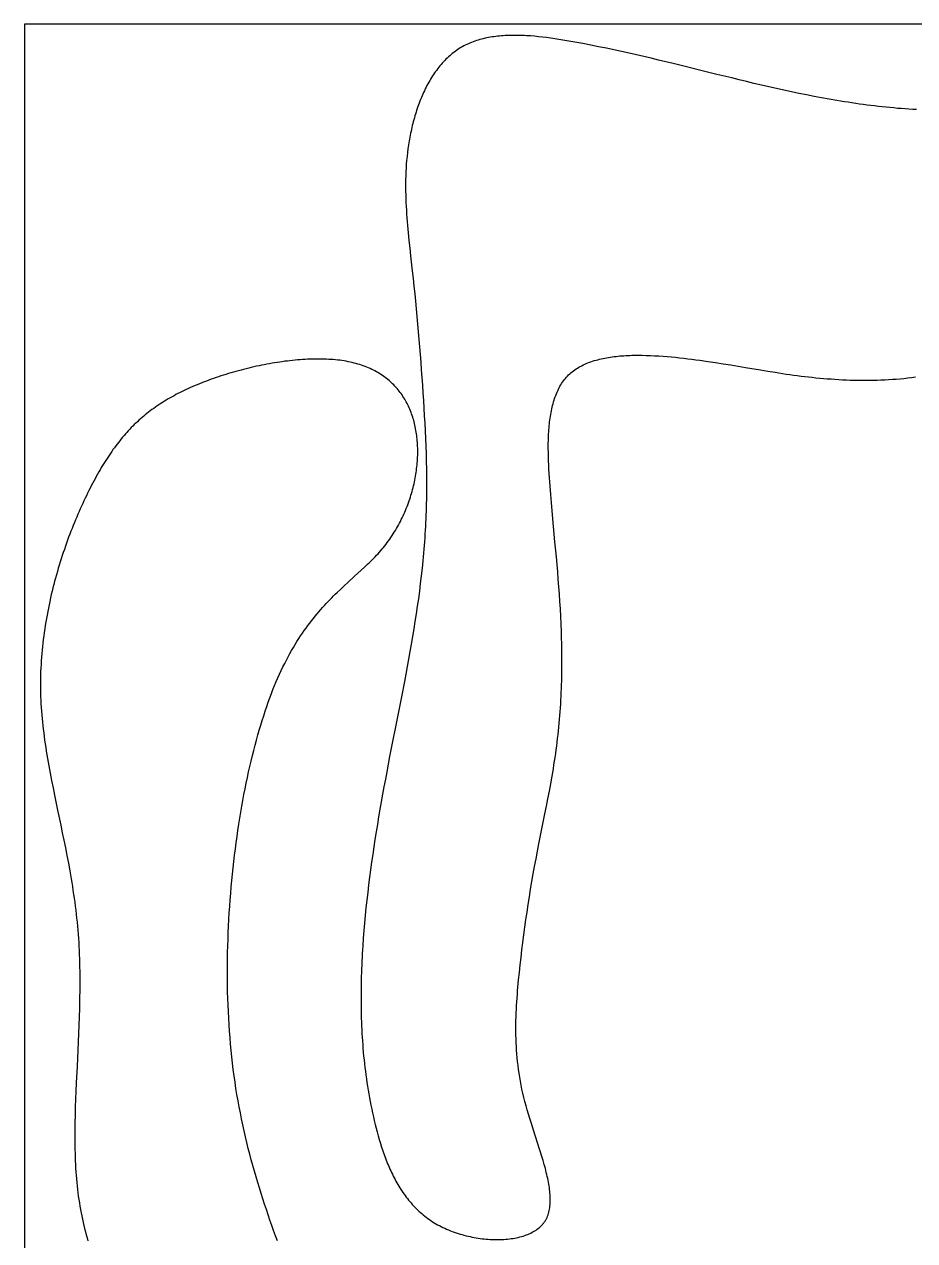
# Model space of a CAD drawing. Header units: millimetres. Extents: x 48852 to 50952, y 4792 to 5692.
# Drawn here: x 48852 to 49265, y 5129 to 5692 of the extents above; entities that cross this region are included whole.
import ezdxf

# ---------------------------------------------------------------- set-up
doc = ezdxf.new("R2010")
doc.units = ezdxf.units.MM
doc.layers.add('ESPEJO_1_ASPIRE', color=18, linetype='Continuous', true_color=0x4c0000)
doc.layers.add('Predeterminada', color=18, linetype='Continuous', true_color=0x000000)

msp = doc.modelspace()

# ---------------------------------------------------------------- linework, layer by layer
at = {"layer": 'ESPEJO_1_ASPIRE'}
for points in [[(49265.78, 5652.86), (49264.01, 5652.96), (49262.25, 5653.07), (49260.49, 5653.19), (49258.72, 5653.32), (49256.96, 5653.46), (49255.2, 5653.62), (49253.44, 5653.78), (49251.67, 5653.96), (49249.91, 5654.15), (49248.15, 5654.34), (49246.39, 5654.55), (49244.63, 5654.76), (49242.88, 5654.99), (49241.12, 5655.22), (49239.36, 5655.47), (49237.6, 5655.72), (49235.85, 5655.98), (49234.09, 5656.25), (49232.34, 5656.53), (49230.58, 5656.81), (49228.83, 5657.11), (49225.32, 5657.71), (49221.82, 5658.35), (49218.32, 5659.01), (49214.82, 5659.7), (49211.33, 5660.41), (49207.84, 5661.14), (49204.36, 5661.89), (49200.89, 5662.66), (49197.41, 5663.44), (49193.95, 5664.24), (49190.49, 5665.05), (49187.04, 5665.87), (49183.6, 5666.69), (49180.17, 5667.53), (49173.33, 5669.2), (49166.53, 5670.89), (49159.77, 5672.56), (49153.03, 5674.21), (49149.65, 5675.03), (49146.27, 5675.85), (49142.88, 5676.65), (49139.47, 5677.45), (49136.05, 5678.24), (49132.6, 5679.02), (49129.13, 5679.79), (49125.63, 5680.55), (49122.09, 5681.3), (49118.52, 5682.03), (49114.91, 5682.76), (49111.26, 5683.46), (49109.41, 5683.81), (49107.56, 5684.15), (49105.7, 5684.49), (49103.83, 5684.81), (49101.96, 5685.13), (49100.08, 5685.43), (49098.2, 5685.71), (49096.32, 5685.98), (49094.44, 5686.23), (49092.56, 5686.46), (49090.69, 5686.66), (49088.82, 5686.84), (49086.97, 5686.99), (49085.12, 5687.11), (49084.2, 5687.16), (49083.28, 5687.2), (49082.37, 5687.23), (49081.46, 5687.25), (49080.55, 5687.27), (49079.65, 5687.27), (49078.75, 5687.27), (49077.85, 5687.26), (49076.96, 5687.23), (49076.08, 5687.2), (49075.2, 5687.16), (49074.32, 5687.1), (49073.45, 5687.04), (49072.58, 5686.96), (49071.72, 5686.88), (49070.87, 5686.78), (49070.02, 5686.67), (49069.18, 5686.54), (49068.34, 5686.41), (49067.52, 5686.26), (49066.69, 5686.1), (49065.88, 5685.93), (49065.07, 5685.74), (49064.27, 5685.54), (49063.48, 5685.33), (49062.69, 5685.1), (49061.92, 5684.86), (49061.15, 5684.6), (49060.39, 5684.33), (49059.64, 5684.04), (49058.9, 5683.74), (49058.16, 5683.43), (49057.44, 5683.09), (49056.72, 5682.74), (49056.02, 5682.38), (49055.33, 5682), (49054.64, 5681.6), (49053.97, 5681.18), (49053.3, 5680.75), (49052.65, 5680.31), (49052, 5679.84), (49051.37, 5679.37), (49050.74, 5678.87), (49050.13, 5678.37), (49049.52, 5677.84), (49048.93, 5677.31), (49048.34, 5676.76), (49047.77, 5676.19), (49047.2, 5675.61), (49046.64, 5675.02), (49046.1, 5674.42), (49045.56, 5673.8), (49045.03, 5673.17), (49044.51, 5672.53), (49044, 5671.88), (49043.5, 5671.22), (49043.01, 5670.54), (49042.53, 5669.85), (49042.06, 5669.16), (49041.59, 5668.45), (49041.14, 5667.73), (49040.7, 5667), (49040.26, 5666.27), (49039.83, 5665.52), (49039.42, 5664.76), (49039.01, 5664), (49038.61, 5663.23), (49038.22, 5662.44), (49037.84, 5661.65), (49037.46, 5660.86), (49037.1, 5660.05), (49036.74, 5659.24), (49036.4, 5658.42), (49036.06, 5657.6), (49035.73, 5656.77), (49035.41, 5655.93), (49035.1, 5655.09), (49034.79, 5654.24), (49034.5, 5653.38), (49034.21, 5652.52), (49033.93, 5651.66), (49033.66, 5650.79), (49033.4, 5649.92), (49033.15, 5649.04), (49032.9, 5648.16), (49032.66, 5647.28), (49032.43, 5646.4), (49032.21, 5645.51), (49032, 5644.62), (49031.8, 5643.72), (49031.6, 5642.83), (49031.41, 5641.93), (49031.23, 5641.03), (49031.06, 5640.13), (49030.89, 5639.23), (49030.73, 5638.33), (49030.59, 5637.43), (49030.44, 5636.53), (49030.18, 5634.73), (49029.95, 5632.93), (49029.75, 5631.13), (49029.58, 5629.34), (49029.43, 5627.55), (49029.32, 5625.76), (49029.22, 5623.98), (49029.15, 5622.2), (49029.11, 5620.42), (49029.08, 5618.64), (49029.08, 5616.86), (49029.09, 5615.09), (49029.13, 5613.32), (49029.18, 5611.55), (49029.25, 5609.78), (49029.34, 5608.01), (49029.44, 5606.25), (49029.56, 5604.49), (49029.68, 5602.72), (49029.82, 5600.96), (49029.97, 5599.2), (49030.13, 5597.44), (49030.3, 5595.68), (49030.66, 5592.17), (49031.03, 5588.65), (49031.43, 5585.14), (49032.21, 5578.11), (49032.6, 5574.59), (49032.97, 5571.07), (49033.33, 5567.55), (49033.67, 5564.03), (49034.01, 5560.5), (49034.34, 5556.97), (49034.65, 5553.44), (49034.96, 5549.91), (49035.26, 5546.38), (49035.54, 5542.85), (49035.82, 5539.31), (49036.09, 5535.78), (49036.35, 5532.24), (49036.61, 5528.7), (49036.85, 5525.16), (49037.09, 5521.62), (49037.32, 5518.08), (49037.54, 5514.54), (49037.74, 5511), (49037.94, 5507.46), (49038.12, 5503.91), (49038.28, 5500.37), (49038.42, 5496.83), (49038.55, 5493.29), (49038.65, 5489.75), (49038.72, 5486.2), (49038.77, 5482.66), (49038.78, 5480.89), (49038.79, 5479.12), (49038.78, 5477.35), (49038.77, 5475.58), (49038.76, 5473.81), (49038.73, 5472.04), (49038.69, 5470.28), (49038.65, 5468.51), (49038.6, 5466.74), (49038.53, 5464.97), (49038.46, 5463.2), (49038.38, 5461.43), (49038.29, 5459.67), (49038.19, 5457.9), (49038.08, 5456.13), (49037.96, 5454.37), (49037.83, 5452.6), (49037.7, 5450.84), (49037.56, 5449.07), (49037.4, 5447.31), (49037.24, 5445.54), (49037.08, 5443.78), (49036.9, 5442.02), (49036.72, 5440.26), (49036.33, 5436.73), (49035.91, 5433.21), (49035.47, 5429.7), (49035, 5426.18), (49034.51, 5422.67), (49033.99, 5419.16), (49033.45, 5415.65), (49032.9, 5412.15), (49032.32, 5408.65), (49031.72, 5405.16), (49031.11, 5401.66), (49030.48, 5398.18), (49029.84, 5394.69), (49029.19, 5391.21), (49028.53, 5387.72), (49027.18, 5380.76), (49025.81, 5373.81), (49024.44, 5366.86), (49023.06, 5359.91), (49021.7, 5352.96), (49021.03, 5349.48), (49020.37, 5346), (49019.72, 5342.52), (49019.07, 5339.04), (49018.44, 5335.55), (49017.82, 5332.07), (49017.21, 5328.58), (49016.61, 5325.09), (49016.03, 5321.59), (49015.46, 5318.1), (49014.91, 5314.59), (49014.37, 5311.09), (49013.85, 5307.58), (49013.35, 5304.07), (49012.86, 5300.56), (49012.4, 5297.04), (49011.95, 5293.51), (49011.53, 5289.99), (49011.13, 5286.46), (49010.75, 5282.92), (49010.4, 5279.39), (49010.07, 5275.85), (49009.77, 5272.31), (49009.5, 5268.77), (49009.26, 5265.23), (49009.15, 5263.46), (49009.05, 5261.7), (49008.95, 5259.93), (49008.86, 5258.16), (49008.78, 5256.39), (49008.71, 5254.62), (49008.65, 5252.86), (49008.59, 5251.09), (49008.55, 5249.33), (49008.51, 5247.56), (49008.48, 5245.8), (49008.46, 5244.04), (49008.45, 5242.27), (49008.45, 5240.51), (49008.46, 5238.75), (49008.47, 5237), (49008.5, 5235.24), (49008.54, 5233.48), (49008.59, 5231.73), (49008.64, 5229.97), (49008.71, 5228.22), (49008.79, 5226.46), (49008.88, 5224.71), (49008.98, 5222.96), (49009.1, 5221.2), (49009.22, 5219.45), (49009.36, 5217.7), (49009.51, 5215.94), (49009.67, 5214.19), (49009.85, 5212.44), (49010.04, 5210.69), (49010.24, 5208.93), (49010.45, 5207.18), (49010.68, 5205.42), (49010.92, 5203.67), (49011.18, 5201.91), (49011.45, 5200.16), (49011.73, 5198.4), (49012.03, 5196.64), (49012.35, 5194.88), (49012.68, 5193.12), (49013.03, 5191.36), (49013.39, 5189.6), (49013.76, 5187.83), (49014.16, 5186.06), (49014.57, 5184.3), (49015, 5182.53), (49015.44, 5180.76), (49015.9, 5178.99), (49016.39, 5177.23), (49016.89, 5175.47), (49017.42, 5173.72), (49017.97, 5171.98), (49018.55, 5170.25), (49018.85, 5169.38), (49019.16, 5168.53), (49019.47, 5167.67), (49019.79, 5166.82), (49020.11, 5165.98), (49020.45, 5165.13), (49020.79, 5164.29), (49021.14, 5163.46), (49021.5, 5162.63), (49021.86, 5161.81), (49022.23, 5160.99), (49022.61, 5160.18), (49023, 5159.37), (49023.4, 5158.57), (49023.81, 5157.78), (49024.23, 5156.99), (49024.65, 5156.21), (49025.08, 5155.43), (49025.53, 5154.67), (49025.98, 5153.91), (49026.44, 5153.15), (49026.92, 5152.41), (49027.4, 5151.67), (49027.89, 5150.94), (49028.39, 5150.22), (49028.91, 5149.51), (49029.43, 5148.81), (49029.96, 5148.11), (49030.51, 5147.43), (49031.07, 5146.75), (49031.63, 5146.09), (49032.21, 5145.43), (49032.8, 5144.79), (49033.4, 5144.15), (49034.02, 5143.53), (49034.64, 5142.91), (49035.28, 5142.31), (49035.93, 5141.72), (49036.59, 5141.14), (49037.27, 5140.57), (49037.96, 5140.02), (49038.66, 5139.47), (49039.37, 5138.94), (49040.1, 5138.42), (49040.84, 5137.92), (49041.59, 5137.42), (49042.36, 5136.94), (49043.14, 5136.48), (49043.93, 5136.02), (49044.74, 5135.58), (49045.56, 5135.16), (49046.39, 5134.75), (49047.24, 5134.35), (49048.09, 5133.97), (49048.96, 5133.6), (49049.83, 5133.24), (49050.71, 5132.9), (49051.6, 5132.57), (49052.5, 5132.26), (49053.41, 5131.96), (49054.32, 5131.68), (49055.23, 5131.41), (49056.15, 5131.15), (49057.08, 5130.91), (49058.01, 5130.69), (49058.94, 5130.48), (49059.88, 5130.28), (49060.81, 5130.1), (49061.75, 5129.93), (49062.68, 5129.78), (49063.62, 5129.64), (49064.56, 5129.52), (49065.49, 5129.42), (49066.42, 5129.33), (49067.35, 5129.25), (49068.28, 5129.19), (49069.2, 5129.14), (49070.11, 5129.11), (49071.02, 5129.1), (49071.93, 5129.1), (49072.82, 5129.12), (49073.71, 5129.15), (49074.59, 5129.2), (49075.47, 5129.26), (49076.33, 5129.34), (49077.18, 5129.44), (49078.03, 5129.55), (49078.86, 5129.67), (49079.68, 5129.82), (49080.48, 5129.98), (49081.28, 5130.15), (49082.05, 5130.35), (49082.82, 5130.55), (49083.57, 5130.78), (49084.3, 5131.02), (49085.02, 5131.28), (49085.72, 5131.55), (49086.4, 5131.84), (49087.06, 5132.15), (49087.7, 5132.48), (49088.33, 5132.82), (49088.93, 5133.17), (49089.51, 5133.55), (49090.07, 5133.94), (49090.61, 5134.35), (49091.13, 5134.78), (49091.62, 5135.22), (49092.08, 5135.68), (49092.31, 5135.91), (49092.53, 5136.16), (49092.74, 5136.4), (49092.94, 5136.65), (49093.14, 5136.9), (49093.33, 5137.16), (49093.52, 5137.43), (49093.69, 5137.69), (49093.86, 5137.96), (49094.03, 5138.24), (49094.19, 5138.52), (49094.34, 5138.8), (49094.48, 5139.09), (49094.62, 5139.38), (49094.87, 5139.98), (49095.1, 5140.6), (49095.31, 5141.22), (49095.49, 5141.87), (49095.65, 5142.53), (49095.78, 5143.2), (49095.9, 5143.89), (49095.99, 5144.6), (49096.06, 5145.31), (49096.1, 5146.04), (49096.13, 5146.79), (49096.14, 5147.54), (49096.13, 5148.31), (49096.1, 5149.09), (49096.05, 5149.89), (49095.99, 5150.69), (49095.91, 5151.5), (49095.81, 5152.33), (49095.7, 5153.17), (49095.57, 5154.01), (49095.42, 5154.87), (49095.27, 5155.73), (49095.1, 5156.61), (49094.91, 5157.49), (49094.72, 5158.38), (49094.51, 5159.28), (49094.29, 5160.18), (49094.07, 5161.1), (49093.83, 5162.02), (49093.32, 5163.88), (49092.79, 5165.76), (49092.22, 5167.67), (49091.63, 5169.59), (49091.02, 5171.53), (49090.4, 5173.48), (49089.13, 5177.42), (49087.85, 5181.37), (49087.22, 5183.34), (49086.61, 5185.31), (49086.01, 5187.28), (49085.43, 5189.24), (49084.88, 5191.18), (49084.36, 5193.11), (49083.88, 5195.02), (49083.43, 5196.92), (49083.01, 5198.8), (49082.63, 5200.67), (49082.28, 5202.52), (49081.96, 5204.36), (49081.67, 5206.18), (49081.41, 5208), (49081.17, 5209.8), (49080.97, 5211.59), (49080.79, 5213.37), (49080.63, 5215.14), (49080.5, 5216.9), (49080.4, 5218.65), (49080.31, 5220.39), (49080.25, 5222.13), (49080.21, 5223.86), (49080.19, 5225.59), (49080.19, 5227.31), (49080.2, 5229.02), (49080.24, 5230.73), (49080.29, 5232.44), (49080.35, 5234.15), (49080.43, 5235.85), (49080.52, 5237.56), (49080.63, 5239.26), (49080.74, 5240.97), (49080.87, 5242.67), (49081.01, 5244.38), (49081.15, 5246.09), (49081.47, 5249.52), (49081.81, 5252.96), (49082.17, 5256.42), (49082.56, 5259.9), (49082.97, 5263.38), (49083.41, 5266.88), (49083.86, 5270.39), (49084.34, 5273.9), (49084.84, 5277.42), (49085.36, 5280.95), (49085.9, 5284.48), (49086.46, 5288.01), (49087.03, 5291.53), (49087.63, 5295.06), (49088.25, 5298.58), (49088.88, 5302.1), (49089.54, 5305.6), (49090.21, 5309.1), (49090.89, 5312.6), (49092.27, 5319.56), (49093.67, 5326.51), (49094.35, 5329.99), (49095.03, 5333.46), (49095.69, 5336.93), (49096.33, 5340.41), (49096.95, 5343.89), (49097.24, 5345.63), (49097.54, 5347.38), (49097.82, 5349.12), (49098.09, 5350.87), (49098.36, 5352.62), (49098.62, 5354.37), (49098.86, 5356.13), (49099.1, 5357.88), (49099.32, 5359.64), (49099.54, 5361.4), (49099.74, 5363.17), (49099.93, 5364.93), (49100.11, 5366.7), (49100.27, 5368.48), (49100.43, 5370.25), (49100.57, 5372.03), (49100.71, 5373.8), (49100.83, 5375.58), (49100.94, 5377.36), (49101.04, 5379.14), (49101.14, 5380.92), (49101.22, 5382.7), (49101.29, 5384.48), (49101.35, 5386.26), (49101.4, 5388.04), (49101.45, 5389.82), (49101.48, 5391.6), (49101.5, 5393.38), (49101.52, 5395.15), (49101.53, 5396.93), (49101.52, 5398.7), (49101.51, 5400.47), (49101.5, 5402.24), (49101.47, 5404), (49101.44, 5405.76), (49101.39, 5407.52), (49101.29, 5411.03), (49101.15, 5414.52), (49100.99, 5417.99), (49100.8, 5421.44), (49100.59, 5424.88), (49100.36, 5428.31), (49100.1, 5431.74), (49099.83, 5435.17), (49099.55, 5438.6), (49099.25, 5442.05), (49098.94, 5445.51), (49098.3, 5452.51), (49097.64, 5459.65), (49096.98, 5466.96), (49096.65, 5470.7), (49096.33, 5474.5), (49096.02, 5478.35), (49095.88, 5480.3), (49095.74, 5482.25), (49095.61, 5484.21), (49095.5, 5486.17), (49095.4, 5488.14), (49095.32, 5490.1), (49095.26, 5492.05), (49095.22, 5494), (49095.2, 5495.94), (49095.21, 5497.86), (49095.24, 5499.77), (49095.27, 5500.71), (49095.31, 5501.66), (49095.36, 5502.59), (49095.41, 5503.52), (49095.47, 5504.45), (49095.54, 5505.37), (49095.62, 5506.28), (49095.71, 5507.18), (49095.81, 5508.08), (49095.92, 5508.97), (49096.04, 5509.85), (49096.17, 5510.72), (49096.31, 5511.59), (49096.46, 5512.44), (49096.62, 5513.29), (49096.8, 5514.13), (49096.99, 5514.95), (49097.18, 5515.77), (49097.39, 5516.57), (49097.62, 5517.37), (49097.85, 5518.15), (49098.1, 5518.92), (49098.37, 5519.68), (49098.64, 5520.42), (49098.93, 5521.16), (49099.24, 5521.88), (49099.56, 5522.58), (49099.89, 5523.28), (49100.24, 5523.95), (49100.6, 5524.62), (49100.98, 5525.27), (49101.38, 5525.9), (49101.79, 5526.52), (49102.22, 5527.13), (49102.67, 5527.71), (49103.13, 5528.28), (49103.61, 5528.84), (49104.1, 5529.37), (49104.62, 5529.89), (49105.15, 5530.39), (49105.7, 5530.88), (49106.26, 5531.35), (49106.84, 5531.8), (49107.44, 5532.23), (49108.06, 5532.65), (49108.69, 5533.06), (49109.33, 5533.44), (49109.99, 5533.82), (49110.66, 5534.17), (49111.35, 5534.52), (49112.05, 5534.84), (49112.76, 5535.16), (49113.49, 5535.45), (49114.23, 5535.74), (49114.98, 5536.01), (49115.74, 5536.27), (49116.52, 5536.51), (49117.31, 5536.75), (49118.1, 5536.96), (49118.91, 5537.17), (49119.73, 5537.36), (49120.56, 5537.55), (49121.4, 5537.72), (49122.24, 5537.87), (49123.1, 5538.02), (49123.97, 5538.16), (49124.84, 5538.28), (49125.72, 5538.4), (49126.61, 5538.5), (49127.5, 5538.59), (49128.41, 5538.68), (49129.32, 5538.75), (49130.23, 5538.82), (49131.15, 5538.87), (49132.08, 5538.92), (49133.01, 5538.96), (49133.95, 5538.99), (49134.89, 5539.01), (49135.83, 5539.02), (49136.78, 5539.03), (49138.69, 5539.01), (49140.61, 5538.97), (49142.54, 5538.9), (49144.47, 5538.81), (49146.41, 5538.7), (49148.35, 5538.56), (49150.29, 5538.41), (49152.22, 5538.24), (49154.14, 5538.05), (49156.05, 5537.85), (49157.95, 5537.64), (49159.83, 5537.41), (49161.7, 5537.18), (49163.55, 5536.94), (49165.39, 5536.7), (49167.22, 5536.44), (49169.03, 5536.18), (49172.63, 5535.65), (49176.18, 5535.09), (49179.69, 5534.52), (49186.63, 5533.36), (49193.49, 5532.21), (49196.9, 5531.65), (49200.31, 5531.1), (49203.72, 5530.57), (49205.43, 5530.32), (49207.14, 5530.08), (49208.85, 5529.84), (49210.56, 5529.61), (49212.28, 5529.39), (49214.01, 5529.18), (49215.74, 5528.98), (49217.47, 5528.79), (49219.21, 5528.61), (49220.96, 5528.44), (49222.71, 5528.28), (49224.46, 5528.14), (49226.22, 5528.01), (49227.98, 5527.89), (49229.75, 5527.78), (49231.51, 5527.69), (49233.28, 5527.61), (49235.05, 5527.54), (49236.83, 5527.49), (49238.6, 5527.46), (49240.38, 5527.44), (49242.16, 5527.43), (49243.94, 5527.44), (49245.72, 5527.47), (49247.5, 5527.51), (49249.28, 5527.58), (49251.06, 5527.65), (49252.84, 5527.75), (49254.61, 5527.86), (49256.39, 5527.99), (49258.16, 5528.14), (49259.94, 5528.31), (49261.71, 5528.5), (49263.47, 5528.71), (49265.24, 5528.94)], [(48969.7, 5128.57), (48968.84, 5130.93), (48967.98, 5133.31), (48967.12, 5135.7), (48966.28, 5138.12), (48965.44, 5140.56), (48964.6, 5143.02), (48963.78, 5145.5), (48962.97, 5148), (48962.17, 5150.51), (48961.38, 5153.05), (48960.6, 5155.61), (48959.84, 5158.19), (48959.08, 5160.79), (48958.35, 5163.4), (48957.63, 5166.04), (48956.93, 5168.7), (48956.24, 5171.37), (48955.57, 5174.07), (48954.92, 5176.78), (48954.3, 5179.52), (48953.69, 5182.27), (48953.1, 5185.04), (48952.54, 5187.83), (48952, 5190.64), (48951.48, 5193.47), (48950.99, 5196.32), (48950.52, 5199.18), (48950.08, 5202.07), (48949.67, 5204.97), (48949.29, 5207.89), (48948.93, 5210.83), (48948.6, 5213.78), (48948.29, 5216.74), (48948.01, 5219.72), (48947.76, 5222.71), (48947.53, 5225.72), (48947.33, 5228.73), (48947.15, 5231.75), (48946.99, 5234.78), (48946.86, 5237.82), (48946.76, 5240.86), (48946.67, 5243.91), (48946.62, 5246.97), (48946.58, 5250.02), (48946.57, 5253.08), (48946.57, 5256.14), (48946.61, 5259.2), (48946.66, 5262.26), (48946.73, 5265.31), (48946.83, 5268.37), (48946.95, 5271.41), (48947.08, 5274.46), (48947.24, 5277.5), (48947.42, 5280.53), (48947.62, 5283.55), (48947.83, 5286.56), (48948.07, 5289.56), (48948.33, 5292.55), (48948.6, 5295.53), (48948.89, 5298.5), (48949.2, 5301.45), (48949.53, 5304.39), (48949.88, 5307.3), (48950.24, 5310.21), (48950.62, 5313.09), (48951.02, 5315.95), (48951.43, 5318.8), (48951.86, 5321.62), (48952.3, 5324.42), (48952.76, 5327.19), (48953.24, 5329.95), (48953.73, 5332.67), (48954.23, 5335.37), (48954.75, 5338.04), (48955.28, 5340.68), (48955.83, 5343.3), (48956.39, 5345.88), (48956.96, 5348.43), (48957.55, 5350.94), (48958.15, 5353.43), (48958.76, 5355.88), (48959.38, 5358.29), (48960.01, 5360.66), (48960.66, 5363), (48961.31, 5365.3), (48961.98, 5367.56), (48962.66, 5369.78), (48963.35, 5371.95), (48964.05, 5374.09), (48964.75, 5376.17), (48965.47, 5378.22), (48966.2, 5380.21), (48966.93, 5382.16), (48967.67, 5384.07), (48968.42, 5385.93), (48969.18, 5387.74), (48969.95, 5389.51), (48970.72, 5391.24), (48971.5, 5392.92), (48972.29, 5394.57), (48973.08, 5396.17), (48973.88, 5397.74), (48974.69, 5399.26), (48975.5, 5400.75), (48976.31, 5402.2), (48977.13, 5403.62), (48977.96, 5405), (48978.78, 5406.34), (48979.61, 5407.66), (48980.45, 5408.94), (48981.29, 5410.19), (48982.13, 5411.4), (48982.97, 5412.59), (48983.82, 5413.75), (48984.66, 5414.88), (48985.51, 5415.99), (48986.36, 5417.07), (48987.21, 5418.12), (48988.06, 5419.15), (48988.91, 5420.15), (48989.76, 5421.13), (48990.61, 5422.09), (48991.46, 5423.03), (48992.31, 5423.94), (48993.16, 5424.84), (48994, 5425.72), (48994.85, 5426.58), (48995.69, 5427.43), (48996.52, 5428.26), (48997.36, 5429.07), (48999.02, 5430.65), (49000.66, 5432.19), (49002.29, 5433.68), (49005.48, 5436.56), (49007.04, 5437.97), (49008.56, 5439.35), (49010.06, 5440.73), (49011.52, 5442.11), (49012.24, 5442.8), (49012.95, 5443.5), (49013.65, 5444.19), (49014.34, 5444.89), (49015.02, 5445.6), (49015.69, 5446.31), (49016.35, 5447.02), (49016.99, 5447.75), (49017.63, 5448.48), (49018.25, 5449.22), (49018.86, 5449.97), (49019.47, 5450.73), (49020.05, 5451.49), (49020.63, 5452.26), (49021.2, 5453.04), (49021.75, 5453.82), (49022.29, 5454.61), (49022.83, 5455.41), (49023.35, 5456.21), (49023.85, 5457.02), (49024.35, 5457.84), (49024.84, 5458.66), (49025.31, 5459.48), (49025.77, 5460.31), (49026.22, 5461.15), (49026.66, 5461.99), (49027.09, 5462.83), (49027.5, 5463.68), (49027.91, 5464.53), (49028.3, 5465.39), (49028.68, 5466.25), (49029.05, 5467.11), (49029.41, 5467.98), (49029.75, 5468.84), (49030.09, 5469.72), (49030.41, 5470.59), (49030.72, 5471.46), (49031.02, 5472.34), (49031.31, 5473.22), (49031.58, 5474.1), (49031.85, 5474.98), (49032.1, 5475.87), (49032.34, 5476.75), (49032.57, 5477.64), (49032.79, 5478.52), (49032.99, 5479.41), (49033.19, 5480.29), (49033.37, 5481.18), (49033.54, 5482.06), (49033.7, 5482.95), (49033.85, 5483.83), (49033.99, 5484.71), (49034.11, 5485.59), (49034.22, 5486.47), (49034.33, 5487.35), (49034.42, 5488.23), (49034.49, 5489.1), (49034.56, 5489.97), (49034.61, 5490.84), (49034.66, 5491.71), (49034.69, 5492.57), (49034.71, 5493.43), (49034.71, 5494.28), (49034.71, 5495.14), (49034.69, 5495.98), (49034.67, 5496.83), (49034.63, 5497.67), (49034.58, 5498.5), (49034.51, 5499.33), (49034.44, 5500.16), (49034.35, 5500.98), (49034.26, 5501.8), (49034.15, 5502.6), (49034.02, 5503.41), (49033.89, 5504.21), (49033.75, 5505), (49033.59, 5505.78), (49033.42, 5506.56), (49033.24, 5507.33), (49033.05, 5508.1), (49032.84, 5508.86), (49032.62, 5509.61), (49032.39, 5510.36), (49032.15, 5511.09), (49031.9, 5511.82), (49031.63, 5512.55), (49031.35, 5513.26), (49031.06, 5513.97), (49030.76, 5514.67), (49030.44, 5515.36), (49030.11, 5516.05), (49029.77, 5516.72), (49029.42, 5517.39), (49029.05, 5518.05), (49028.67, 5518.7), (49028.28, 5519.34), (49027.87, 5519.97), (49027.45, 5520.6), (49027.02, 5521.21), (49026.58, 5521.82), (49026.12, 5522.41), (49025.65, 5523), (49025.17, 5523.57), (49024.67, 5524.14), (49024.16, 5524.69), (49023.64, 5525.24), (49023.1, 5525.78), (49022.55, 5526.3), (49021.99, 5526.82), (49021.41, 5527.32), (49020.82, 5527.81), (49020.22, 5528.29), (49019.6, 5528.76), (49018.97, 5529.22), (49018.33, 5529.67), (49017.67, 5530.11), (49017, 5530.53), (49016.31, 5530.95), (49015.61, 5531.35), (49014.9, 5531.74), (49014.17, 5532.11), (49013.43, 5532.48), (49012.68, 5532.83), (49011.91, 5533.17), (49011.12, 5533.5), (49010.33, 5533.81), (49009.51, 5534.11), (49008.69, 5534.4), (49007.85, 5534.67), (49006.99, 5534.93), (49006.12, 5535.18), (49005.24, 5535.42), (49004.34, 5535.63), (49003.43, 5535.84), (49002.5, 5536.03), (49001.56, 5536.21), (49000.6, 5536.37), (48999.63, 5536.52), (48998.65, 5536.66), (48997.65, 5536.78), (48996.64, 5536.88), (48995.61, 5536.98), (48994.58, 5537.06), (48993.53, 5537.12), (48992.47, 5537.17), (48991.4, 5537.21), (48990.32, 5537.24), (48989.23, 5537.26), (48988.14, 5537.26), (48987.03, 5537.25), (48985.91, 5537.22), (48984.78, 5537.19), (48983.65, 5537.14), (48982.51, 5537.08), (48981.36, 5537.01), (48980.21, 5536.93), (48979.05, 5536.83), (48977.88, 5536.73), (48976.71, 5536.61), (48975.54, 5536.48), (48974.36, 5536.34), (48973.17, 5536.2), (48971.98, 5536.04), (48970.79, 5535.87), (48969.6, 5535.68), (48968.41, 5535.49), (48967.21, 5535.29), (48966.01, 5535.08), (48964.81, 5534.86), (48963.61, 5534.63), (48962.41, 5534.39), (48961.21, 5534.15), (48960.01, 5533.89), (48958.81, 5533.62), (48957.62, 5533.35), (48956.42, 5533.06), (48955.23, 5532.77), (48954.04, 5532.47), (48952.85, 5532.16), (48951.67, 5531.85), (48950.5, 5531.52), (48949.32, 5531.19), (48948.15, 5530.85), (48946.99, 5530.5), (48945.84, 5530.15), (48944.69, 5529.78), (48943.54, 5529.41), (48942.41, 5529.04), (48941.28, 5528.66), (48940.16, 5528.27), (48939.05, 5527.87), (48937.94, 5527.47), (48936.85, 5527.06), (48935.77, 5526.65), (48934.69, 5526.23), (48933.63, 5525.8), (48932.58, 5525.37), (48931.54, 5524.93), (48930.51, 5524.49), (48929.49, 5524.05), (48928.49, 5523.59), (48927.5, 5523.14), (48926.52, 5522.67), (48925.55, 5522.21), (48924.6, 5521.73), (48923.66, 5521.25), (48922.73, 5520.77), (48921.81, 5520.28), (48920.9, 5519.78), (48920, 5519.27), (48919.12, 5518.76), (48918.24, 5518.25), (48917.38, 5517.72), (48916.52, 5517.19), (48915.68, 5516.65), (48914.85, 5516.1), (48914.02, 5515.55), (48913.21, 5514.98), (48912.4, 5514.41), (48911.61, 5513.83), (48910.82, 5513.24), (48910.04, 5512.65), (48909.27, 5512.04), (48908.51, 5511.43), (48907.76, 5510.8), (48907.02, 5510.17), (48906.28, 5509.53), (48905.55, 5508.87), (48904.83, 5508.21), (48904.12, 5507.54), (48903.41, 5506.85), (48902.71, 5506.16), (48902.02, 5505.46), (48901.33, 5504.74), (48900.65, 5504.02), (48899.98, 5503.28), (48899.31, 5502.53), (48898.65, 5501.77), (48898, 5501), (48897.35, 5500.22), (48896.7, 5499.42), (48896.06, 5498.61), (48895.43, 5497.79), (48894.8, 5496.96), (48894.17, 5496.11), (48893.55, 5495.26), (48892.94, 5494.38), (48892.33, 5493.5), (48891.72, 5492.6), (48891.11, 5491.69), (48890.51, 5490.76), (48889.91, 5489.82), (48889.32, 5488.87), (48888.72, 5487.9), (48888.13, 5486.92), (48887.55, 5485.92), (48886.96, 5484.91), (48886.38, 5483.88), (48885.8, 5482.84), (48885.22, 5481.78), (48884.64, 5480.71), (48884.07, 5479.62), (48883.49, 5478.51), (48882.92, 5477.39), (48882.35, 5476.25), (48881.78, 5475.1), (48881.21, 5473.93), (48880.64, 5472.75), (48880.07, 5471.54), (48879.51, 5470.33), (48878.95, 5469.1), (48878.39, 5467.85), (48877.83, 5466.59), (48877.28, 5465.32), (48876.73, 5464.03), (48876.19, 5462.73), (48875.65, 5461.42), (48875.11, 5460.09), (48874.58, 5458.75), (48874.05, 5457.4), (48873.53, 5456.03), (48873.01, 5454.66), (48872.5, 5453.27), (48872, 5451.86), (48871.5, 5450.45), (48871.01, 5449.03), (48870.53, 5447.59), (48870.05, 5446.15), (48869.58, 5444.69), (48869.12, 5443.23), (48868.66, 5441.75), (48868.22, 5440.27), (48867.78, 5438.77), (48867.35, 5437.27), (48866.93, 5435.76), (48866.52, 5434.23), (48866.12, 5432.7), (48865.73, 5431.17), (48865.35, 5429.62), (48864.98, 5428.07), (48864.62, 5426.5), (48864.28, 5424.94), (48863.94, 5423.36), (48863.61, 5421.78), (48863.3, 5420.19), (48863, 5418.59), (48862.71, 5416.99), (48862.43, 5415.38), (48862.17, 5413.77), (48861.92, 5412.15), (48861.68, 5410.53), (48861.46, 5408.9), (48861.25, 5407.27), (48861.05, 5405.64), (48860.87, 5404), (48860.71, 5402.35), (48860.56, 5400.7), (48860.42, 5399.05), (48860.3, 5397.4), (48860.2, 5395.74), (48860.11, 5394.08), (48860.04, 5392.42), (48859.99, 5390.76), (48859.95, 5389.09), (48859.93, 5387.42), (48859.93, 5385.75), (48859.94, 5384.08), (48859.98, 5382.41), (48860.03, 5380.74), (48860.1, 5379.07), (48860.19, 5377.4), (48860.29, 5375.72), (48860.41, 5374.05), (48860.55, 5372.37), (48860.7, 5370.7), (48860.86, 5369.02), (48861.04, 5367.34), (48861.24, 5365.66), (48861.44, 5363.98), (48861.66, 5362.29), (48861.89, 5360.61), (48862.14, 5358.92), (48862.39, 5357.23), (48862.66, 5355.54), (48862.93, 5353.85), (48863.21, 5352.16), (48863.51, 5350.46), (48863.81, 5348.76), (48864.43, 5345.36), (48865.09, 5341.94), (48865.76, 5338.52), (48866.46, 5335.09), (48867.89, 5328.18), (48869.34, 5321.22), (48870.07, 5317.72), (48870.79, 5314.21), (48871.5, 5310.68), (48872.19, 5307.13), (48872.87, 5303.57), (48873.52, 5299.99), (48873.84, 5298.19), (48874.15, 5296.39), (48874.45, 5294.58), (48874.74, 5292.77), (48875.02, 5290.96), (48875.3, 5289.13), (48875.56, 5287.31), (48875.81, 5285.48), (48876.06, 5283.64), (48876.29, 5281.8), (48876.51, 5279.95), (48876.71, 5278.1), (48876.91, 5276.24), (48877.08, 5274.38), (48877.25, 5272.51), (48877.4, 5270.63), (48877.54, 5268.75), (48877.66, 5266.86), (48877.76, 5264.97), (48877.86, 5263.08), (48877.93, 5261.18), (48878, 5259.27), (48878.06, 5257.36), (48878.1, 5255.45), (48878.13, 5253.53), (48878.15, 5251.61), (48878.16, 5249.69), (48878.16, 5247.76), (48878.15, 5245.84), (48878.13, 5243.91), (48878.11, 5241.98), (48878.07, 5240.05), (48877.99, 5236.19), (48877.87, 5232.32), (48877.74, 5228.46), (48877.58, 5224.61), (48877.42, 5220.76), (48877.24, 5216.92), (48876.88, 5209.28), (48876.53, 5201.71), (48876.37, 5197.96), (48876.23, 5194.23), (48876.1, 5190.53), (48876, 5186.86), (48875.92, 5183.23), (48875.89, 5181.42), (48875.87, 5179.63), (48875.86, 5177.84), (48875.86, 5176.06), (48875.87, 5174.3), (48875.89, 5172.54), (48875.91, 5170.8), (48875.95, 5169.06), (48876.01, 5167.34), (48876.07, 5165.63), (48876.15, 5163.93), (48876.24, 5162.24), (48876.34, 5160.57), (48876.46, 5158.91), (48876.59, 5157.26), (48876.74, 5155.63), (48876.9, 5154.01), (48877.08, 5152.4), (48877.27, 5150.81), (48877.49, 5149.24), (48877.71, 5147.67), (48877.96, 5146.13), (48878.21, 5144.59), (48878.49, 5143.07), (48878.77, 5141.56), (48879.08, 5140.06), (48879.39, 5138.58), (48879.72, 5137.1), (48880.06, 5135.64), (48880.41, 5134.19), (48880.78, 5132.75), (48881.15, 5131.32), (48881.54, 5129.9), (48881.94, 5128.49)]]:
    msp.add_lwpolyline(points, dxfattribs=at)
at = {"layer": 'Predeterminada'}
msp.add_lwpolyline([(48852.48, 4792.4), (50952.48, 4792.4), (50952.48, 5692.4), (48852.48, 5692.4)], close=True, dxfattribs=at)

doc.saveas('drawing.dxf')
